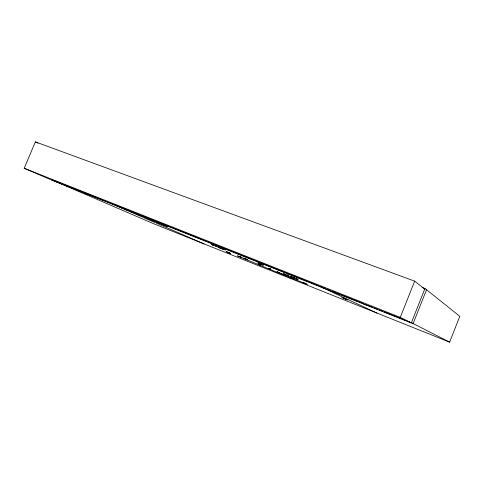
<?xml version="1.0" encoding="UTF-8"?>
<svg xmlns="http://www.w3.org/2000/svg" width="484" height="484" viewBox="0 0 484 484"><rect width="100%" height="100%" fill="white"/><g stroke="black" fill="none" stroke-linecap="round" stroke-linejoin="round"><path stroke-width="0.73" d="M259.206 264.681L260.646 265.256L259.158 264.718L260.035 265.032M296.504 278.778L298.017 279.462M288.688 275.777L287.121 275.069L288.748 275.771M294.829 278.179L289.916 276.273L290.418 276.527M277.58 271.99L279.068 272.643L277.38 271.917M223.324 249.097L225.217 249.907M223.463 249.157L225.169 249.95M222.471 248.885L222.35 248.915M345.074 298.949L347.839 300.007M156.883 222.265L167.228 226.56M156.538 222.156L167.373 226.615M144.42 217.038L155.273 221.612M131.043 211.484L141.963 216.088M142.09 216.124L131.273 211.556M128 210.268L120.607 207.291M120.746 207.327L128.048 210.286M52.06 179.969L153.222 223.566L449.624 342.14L459.8 316.324L424.97 288.482L422.145 287.435M424.716 289.111L414.673 281.143L35.362 141.86L24.2 168.263L51.068 179.83L411.285 322.955L424.97 288.482M426.507 289.789L413.179 323.379L411.436 322.689M247.681 259.733L243.882 258.16M247.675 259.757L243.803 258.202M411.285 322.955L400.268 317.365L414.673 281.143M363.629 304.019L372.989 307.419M294.097 277.677L292.487 277.205M270.889 269.31C264.887 266.847 272.595 270.024 270.229 269.013M269.376 268.741L268.662 268.426M247.56 259.787L243.779 258.256M230.239 253.265L226.149 251.541L226.524 251.728M226.694 251.801L230.777 253.586M144.674 217.219L155.412 221.648M211.405 244.372L213.517 245.279M219.724 247.633L221.648 248.546M259.835 263.792L257.924 262.951M259.678 263.738L257.899 262.969M258.801 264.494L260.531 265.232M260.368 265.196L258.982 264.579M284.955 274.295L283.194 273.472M292.469 277.157L293.988 277.858M284.029 274.591L285.306 275.087M241.232 257.216L238.285 256.23M294.786 278.246L292.094 277.126M217.758 247.015L222.416 248.909M289.601 277.326L289.408 277.265M292.082 278.312L292.832 278.651L290.938 277.858M285.191 275.075L284.749 274.894M276.872 272.214L237.378 255.867L241.425 257.306M222.616 249.024L221.932 248.764M290.085 276.334L292.1 277.126M212.543 244.88L215.991 246.253M224.195 249.52L220.813 248.177M258.952 263.435L262.739 264.948L262.286 264.76M284.144 273.926L287.786 275.372M293.231 277.544L296.928 279.014M341.783 297.569L344.699 298.713M269.715 268.814C267.858 268.088 271.663 269.588 269.818 268.874M290.412 276.461L290.89 276.648M229.035 252.872L228.387 252.545L228.902 252.817M277.447 272.45L277.169 272.323L307.267 284.356L302.7 282.329L303.541 282.674M218.514 247.3L219.046 247.512M219.645 247.754L221.944 248.77M24.2 168.263L400.268 317.365M51.957 179.927L109.674 202.85M307.219 281.301L110.37 203.123L204.133 243.936M308.623 281.857L318.98 285.959M319.851 286.316L325.448 288.543M326.821 289.081L330.342 290.485M331.697 291.023L335.237 292.427M336.574 292.959L340.131 294.369M341.45 294.895L363.2 303.535M374.386 307.975L377.883 309.367M379.16 309.869L382.777 311.309M384.066 311.817L405.846 320.469M407.195 321.001L410.741 322.411M211.599 244.462L213.553 245.327M259.067 263.484L259.327 263.586M263.574 265.323L261.838 264.542M240.875 257.119L241.244 257.27M343.265 298.162L343.416 298.217M346.054 299.33L345.903 299.275M245.394 259.412L246.029 259.684L245.739 259.557M291.695 278.197L288.482 276.878M220.819 248.316L221.424 248.552M220.178 248.05L218.441 247.336M303.51 282.668L303.135 282.511M304.297 282.952L302.748 282.39M343.301 298.174L346.338 299.451M294.03 277.725L294.496 277.925M218.06 247.173L218.453 247.342M277.29 271.941L276.993 271.808L286.607 275.656L286.316 275.529M288.9 275.85L287.187 275.063M298.023 279.486L296.347 278.711M376.969 313.069L319.833 286.359M35.362 141.86L38.054 143.179M411.4 322.671L449.624 342.14M217.086 246.701L215.277 245.89"/></g></svg>
